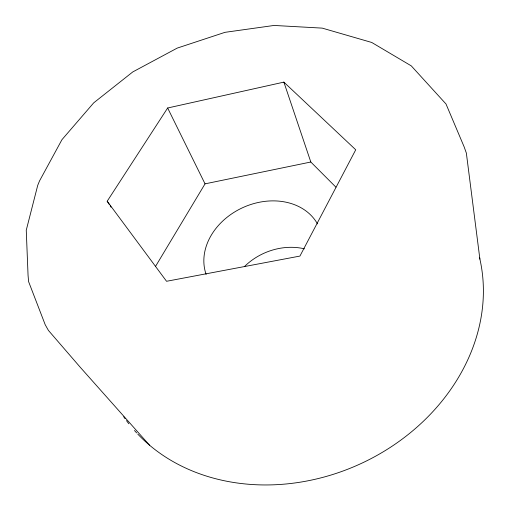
<?xml version="1.0" encoding="UTF-8"?>
<svg xmlns="http://www.w3.org/2000/svg" width="509" height="509" viewBox="0 0 509 509"><rect width="100%" height="100%" fill="white"/><g stroke="black" fill="none" stroke-linecap="round" stroke-linejoin="round"><path stroke-width="0.76" d="M155.69 266.131L205.038 183.851L310.814 162.015L335.921 187.172M107.195 201.22L167.646 107.997L283.876 82.121L355.74 149.78L299.935 256.072L166.551 281.286L107.195 201.22L109.333 204.542M149.544 445.197L80.32 367.352L48.406 330.398L45.212 324.729L28.606 281.642L28.059 275.356L26.258 230.202L37.73 185.327L39.524 180.93L61.964 139.663L93.713 102.843L132.779 71.928L177.202 48.107L224.984 32.334L274.071 25.45L322.235 28.122L371.735 42.463L411.272 65.871L446.005 103.989L464.157 146.904L466.352 153.063L479.898 259.113M110.186 205.865L111.038 207.195M167.646 107.997L205.038 183.851M283.876 82.121L310.814 162.015M479.529 257.541A197.301 165.279 -24.5 0 1 370.164 459.086A197.301 165.279 -24.5 0 1 137.742 434.069M136.641 432.892A197.301 165.279 -24.5 0 1 134.471 430.506M128.847 423.762A197.301 165.279 -24.5 0 1 126.448 420.612M125.061 418.703A197.301 165.279 -24.5 0 1 123.712 416.782M244.32 266.697A57.135 47.522 -24.5 0 1 304.446 248.825M206.12 274.383A61.277 49.068 -24.5 0 1 242.99 207.538A61.277 49.068 -24.5 0 1 317.476 223.903"/></g></svg>
